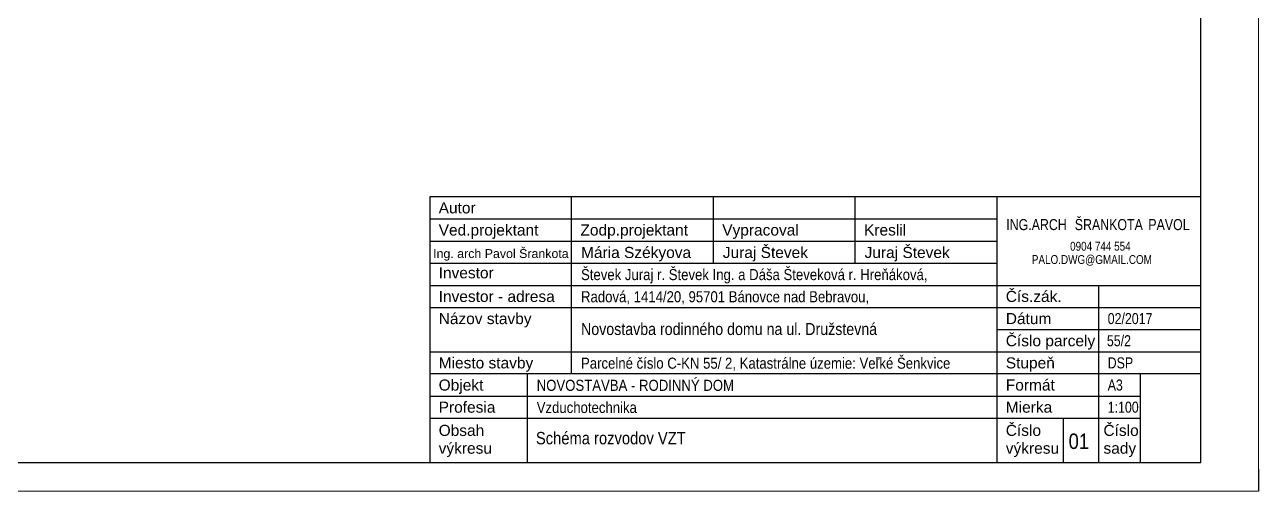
# Model space of a CAD drawing. Header units: millimetres. Extents: x 27513 to 142240, y 18031 to 47731.
# Drawn here: x 41669 to 69513, y 18031 to 28566 of the extents above; entities that cross this region are included whole.
import ezdxf
from ezdxf.enums import TextEntityAlignment as Align

# ---------------------------------------------------------------- set-up
doc = ezdxf.new("R2010")
doc.units = ezdxf.units.MM
doc.header["$LTSCALE"] = 0.5
for name, color, linetype in [('KOTY', 2, 'Continuous'), ('MUR_POH', 64, 'Continuous'), ('POP', 7, 'Continuous'), ('ROZPISKA100', 7, 'Continuous')]:
    doc.layers.add(name, color=color, linetype=linetype)
doc.layers.add('RAM_100', color=160, linetype='Continuous', plot=False)
doc.styles.add('ARIAL', font='arial.ttf', dxfattribs={"height": 250})
doc.styles.add('ROMANS', font='arial.ttf', dxfattribs={"width": 0.85})
doc.styles.get("Standard").update_dxf_attribs({"font": 'arial.ttf'})

# ---------------------------------------------------------------- blocks, each defined once
blk = doc.blocks.new('Z_RAM_A_3_hp 1220')
at = {"layer": 'POP', "linetype": 'Continuous'}
blk.add_lwpolyline([(-288.5, -408), (-6.5, -408), (-6.5, -13), (-288.5, -13)], close=True, dxfattribs=at)
at = {"layer": 'RAM_100', "color": 150, "linetype": 'Continuous', "lineweight": 0}
blk.add_lwpolyline([(-297, -420), (0, -420), (0, 0), (-297, 0)], close=True, dxfattribs=at)
at = {"layer": 'RAM_100', "linetype": 'Continuous'}
blk.add_lwpolyline([(-288.5, -13), (-288.5, -408), (-6.5, -408), (-6.5, -13)], close=True, dxfattribs=at)

msp = doc.modelspace()

# ---------------------------------------------------------------- linework, layer by layer
at = {"layer": 'KOTY'}
msp.add_line((69513, 18531), (69513, 18031), dxfattribs=at)
at = {"layer": 'ROZPISKA100', "color": 2}
for p, q in [((68213, 24681), (50813, 24681)), ((50813, 24681), (50813, 18681)), ((63613, 24681), (63613, 18681)), ((68213, 18681), (68213, 24681)), ((50813, 22681), (68213, 22681)), ((68213, 20681), (50813, 20681)), ((50813, 18681), (68213, 18681))]:
    msp.add_line(p, q, dxfattribs=at)
at = {"layer": 'ROZPISKA100'}
for p, q in [((54013, 20681), (54013, 24681)), ((57213, 23181), (57213, 24681)), ((60413, 23181), (60413, 24681)), ((50813, 24181), (63613, 24181)), ((50813, 23681), (63613, 23681)), ((50813, 23181), (63613, 23181)), ((65913, 18681), (65913, 22681)), ((50813, 22181), (68213, 22181)), ((63613, 21681), (68213, 21681)), ((50813, 21181), (68213, 21181)), ((53013, 20681), (53013, 18685)), ((50813, 20181), (66856, 20181)), ((50813, 19681), (66856, 19681)), ((65113, 18681), (65113, 19681))]:
    msp.add_line(p, q, dxfattribs=at)
at = {"layer": 'ROZPISKA100', "flags": 128}
msp.add_lwpolyline([(66856, 18681), (66856, 20681)], dxfattribs=at)

# ---------------------------------------------------------------- block references
at = {"layer": 'MUR_POH', "ltscale": 0.3, "xscale": 100, "yscale": 100, "zscale": 100, "rotation": 270.0000000000635}
msp.add_blockref('Z_RAM_A_3_hp 1220', (69513, 18031), dxfattribs=at)

# ---------------------------------------------------------------- texts
at = {"layer": 'ROZPISKA100'}
for s, height, style, p in [('Autor', 250, 'ARIAL', (51013, 24306)), ('Ved.projektant', 250, 'ARIAL', (51013, 23806)), ('Zodp.projektant', 250, 'ARIAL', (54213, 23806)), ('Vypracoval', 250, 'ARIAL', (57413, 23806)), ('Kreslil', 250, 'ARIAL', (60613, 23806)), ('Ing. arch Pavol Šrankota ', 200, 'ROMANS', (50888, 23299)), ('Mária Székyova', 250, 'ROMANS', (54226, 23299)), ('Juraj Števek', 250, 'ROMANS', (57426, 23299)), ('Juraj Števek', 250, 'ROMANS', (60626, 23299)), ('Investor', 250, 'ARIAL', (51013, 22839)), ('Investor - adresa', 250, 'ARIAL', (51013, 22306)), ('Čís.zák.', 250, 'ARIAL', (63813, 22306)), ('Názov stavby', 250, 'ARIAL', (51013, 21806)), ('Dátum', 250, 'ARIAL', (63813, 21806)), ('Číslo parcely', 250, 'ARIAL', (63813, 21306)), ('Miesto stavby', 250, 'ARIAL', (51013, 20806)), ('Stupeň', 250, 'ARIAL', (63813, 20806)), ('Objekt', 250, 'ARIAL', (51013, 20306)), ('Formát', 250, 'ARIAL', (63813, 20306)), ('Profesia', 250, 'ARIAL', (51013, 19806)), ('Mierka', 250, 'ARIAL', (63813, 19806)), ('Obsah', 250, 'ARIAL', (51013, 19282)), ('Číslo', 250, 'ARIAL', (63813, 19282)), ('Číslo', 250, 'ARIAL', (66017, 19282)), ('výkresu', 250, 'ARIAL', (51013, 18880)), ('výkresu', 250, 'ARIAL', (63813, 18880)), ('sady', 250, 'ARIAL', (66017, 18880))]:
    msp.add_text(s, height=height, dxfattribs=dict(at, style=style)).set_placement(p)
at = {"layer": 'ROZPISKA100', "style": 'ROMANS', "width": 0.85}
for s, height, p in [('Števek Juraj r. Števek Ing. a Dáša Števeková r. Hreňáková, ', 250, (54226, 22799)), ('Radová, 1414/20, 95701 Bánovce nad Bebravou,', 250, (54226, 22299)), ('Novostavba rodinného domu na ul. Družstevná', 270, (54226, 21560)), ('Parcelné číslo C-KN 55/ 2, Katastrálne územie:^JVeľké Šenkvice', 250, (54226, 20799)), ('NOVOSTAVBA - RODINNÝ DOM', 250, (53226, 20299)), ('Vzduchotechnika', 250, (53226, 19799)), ('01', 350, (65231, 18987))]:
    msp.add_text(s, height=height, dxfattribs=at).set_placement(p)
at = {"layer": 'ROZPISKA100', "insert": (53208, 19372), "char_height": 280, "width": 8095.98, "attachment_point": 1, "style": 'ROMANS'}
msp.add_mtext('{Schéma rozvodov VZT}', dxfattribs=at)
at = {"layer": 'ROZPISKA100', "width": 0.8}
for tag, p, s in [('ŠRANKOTA', (65370, 23928), 'KRESLIL'), ('ING.ARCH', (63823, 23928), 'KRESLIL'), ('PAVOL', (67030, 23928), 'KRESLIL'), ('02/2017', (66113, 21806), 'DÁTUM'), ('55/2', (66095, 21306), 'ARCH.ČÍSLO'), ('DSP', (66113, 20806), 'STUPEŇ'), ('A3', (66113, 20306), 'FORMÁT'), ('1:100', (66113, 19806), 'MIERKA')]:
    msp.add_attdef(tag, p, s, height=250, dxfattribs=at)
for tag, p in [('0904 744 554', (65948, 23564)), ('PALO.DWG@GMAIL.COM', (65756, 23264))]:
    msp.add_attdef(tag, text='KRESLIL', height=200, dxfattribs=at).set_placement(p, align=Align.MIDDLE_CENTER)

doc.saveas('drawing.dxf')
